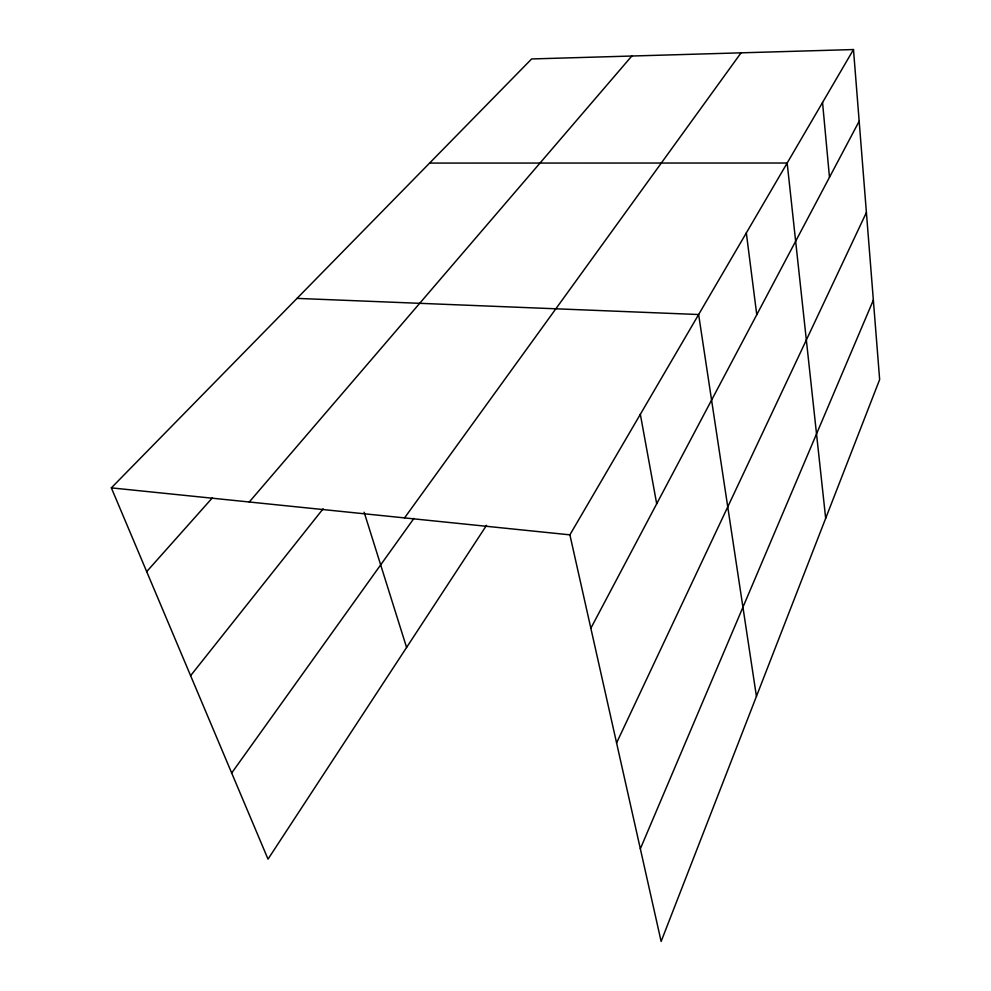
<?xml version="1.0" encoding="UTF-8"?>
<svg xmlns="http://www.w3.org/2000/svg" width="991" height="991" viewBox="0 0 991 991"><rect width="100%" height="100%" fill="white"/><g stroke="black" fill="none" stroke-linecap="round" stroke-linejoin="round"><path stroke-width="1.49" d="M640.335 848.816L873.356 300.1M616.575 742.928L866.407 212.47M590.847 628.244L859.16 121.224M853.486 49.55L879.649 379.553L661.133 941.45L569.887 534.843L853.486 49.55L531.634 58.952L111.351 487.869L268.028 859.135L486.544 525.317M231.683 773.005L413.941 518.392M404.539 517.909L741.07 52.833M190.606 675.676L323.153 508.755M249.274 501.991L631.812 56.029M146.693 571.621L212.309 497.928M429.599 163.081L787.164 163.019L825.676 518.355M297.015 298.39L698.63 314.531L756.43 696.388M111.351 487.869L569.887 534.843M364.143 512.236L406.583 647.457M640.335 414.275L656.699 503.812M746.322 232.922L756.765 314.729M822.542 102.482L829.479 177.327"/></g></svg>
